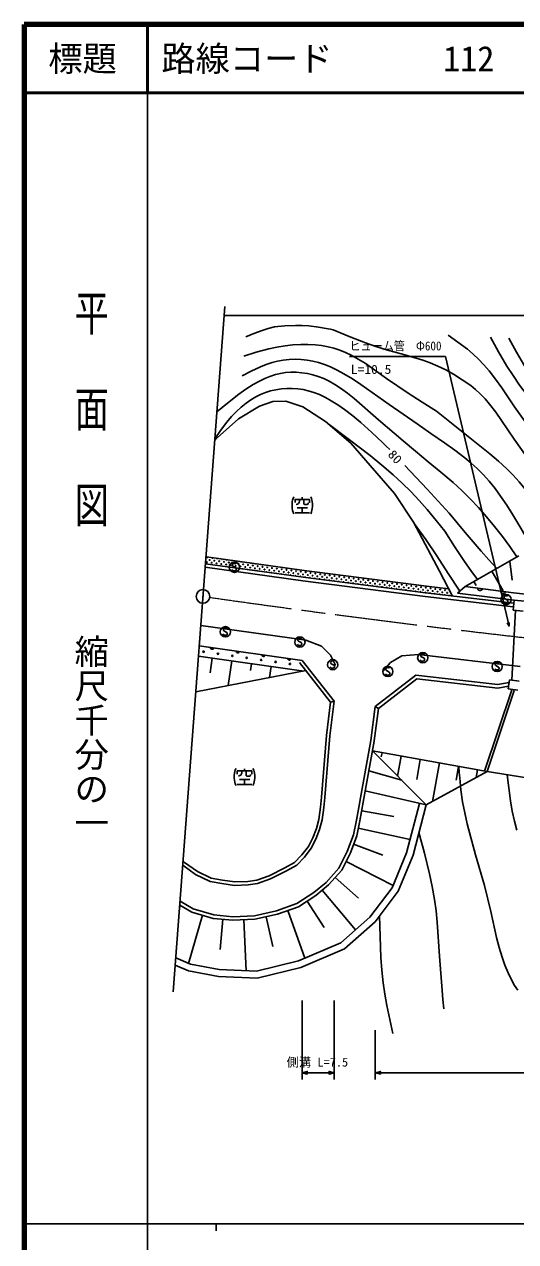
# Model space of a CAD drawing. Units: millimetres, scale not verified. Extents: x 40000 to 680000, y 20000 to 380000.
# Drawn here: x 40000 to 111730, y 202409 to 380000 of the extents above; entities that cross this region are included whole.
import ezdxf
from ezdxf.enums import TextEntityAlignment as Align

# ---------------------------------------------------------------- set-up
doc = ezdxf.new("R2010")
doc.units = ezdxf.units.MM
doc.header["$LTSCALE"] = 1000
doc.linetypes.add('CHAIN', pattern=[18.5, 12, -1.5, 3.5, -1.5])
for name, color, linetype, lineweight in [('M-BGD', 7, 'Continuous', 25), ('M-BMK', 2, 'CHAIN', 13), ('M-TTL', 2, 'Continuous', 140), ('M-TTL-BAND', 7, 'Continuous', 25), ('M-TTL-LINE', 7, 'Continuous', 50)]:
    doc.layers.add(name, color=color, linetype=linetype, lineweight=lineweight)
doc.layers.add('M-TTL-TXT', color=7, linetype='Continuous')
doc.styles.add('@ＭＳ ゴシック', font='')
doc.styles.add('ＭＳ ゴシック', font='')
doc.styles.get('@ＭＳ ゴシック').set_extended_font_data('@MS Gothic')
doc.styles.get('ＭＳ ゴシック').set_extended_font_data('MS Gothic')

# ---------------------------------------------------------------- blocks, each defined once
blk = doc.blocks.new('BUHIN34')
at = {"color": 7, "linetype": 'Continuous', "lineweight": 25}
blk.add_lwpolyline([(-180, -300), (-234, -235), (-271, -164), (-303, -67), (-300, 20), (-279, 103), (-223, 197), (-160, 255), (-84, 299), (17, 318), (97, 319), (180, 300)], dxfattribs=at)
blk = doc.blocks.new('BUHIN67')
at = {"color": 7, "linetype": 'Continuous', "lineweight": 25}
blk.add_lwpolyline([(-130, -213), (-169, -166), (-195, -115), (-217, -46), (-214, 16), (-198, 76), (-158, 142), (-112, 183), (-58, 214), (14, 227), (71, 227), (130, 213)], dxfattribs=at)
blk = doc.blocks.new('BUHIN82')
at = {"color": 7, "linetype": 'Continuous', "lineweight": 25}
for points in [[(0, 0), (-470, -614), (-126, -763)], [(-61, -141), (-159, -697), (-400, -593)], [(-91, -210), (-174, -660), (-363, -578)], [(-121, -280), (-188, -623), (-326, -564)], [(-151, -349), (-203, -586), (-289, -549)]]:
    blk.add_lwpolyline(points, close=True, dxfattribs=at)
for points in [[(-31, -71), (-144, -734), (-437, -608), (-31, -72)], [(-235, -542), (-182, -420), (-218, -549), (-252, -535), (-182, -420)]]:
    blk.add_lwpolyline(points, dxfattribs=at)
blk = doc.blocks.new('BUHIN83')
at = {"color": 7, "linetype": 'Continuous', "lineweight": 25}
for points in [[(0, 0), (470, 614), (126, 763)], [(61, 141), (159, 697), (400, 593)], [(91, 210), (174, 660), (363, 578)], [(121, 280), (188, 623), (326, 564)], [(151, 349), (203, 586), (289, 549)]]:
    blk.add_lwpolyline(points, close=True, dxfattribs=at)
for points in [[(31, 71), (144, 734), (437, 608), (31, 72)], [(235, 542), (182, 420), (218, 549), (252, 535), (182, 420)]]:
    blk.add_lwpolyline(points, dxfattribs=at)
blk = doc.blocks.new('BUHIN85')
at = {"color": 7, "linetype": 'Continuous', "lineweight": 25}
for radius in [995, 30]:
    blk.add_circle((0, 0), radius, dxfattribs=at)
blk = doc.blocks.new('BUHIN86')
at = {"color": 7, "linetype": 'Continuous', "lineweight": 25}
blk.add_lwpolyline([(351, -406), (409, -386), (456, -344), (501, -278), (547, -172), (562, -72), (543, 26), (486, 104), (409, 142), (356, 161), (275, 163), (216, 131), (-163, -150), (-243, -165), (-341, -155), (-420, -112), (-475, -60), (-516, 15), (-501, 135), (-433, 294), (-393, 358), (-333, 410), (-258, 443), (-158, 457)], dxfattribs=at)
blk.add_circle((0, 0), 746, dxfattribs=at)
blk = doc.blocks.new('BUHIN92')
at = {"color": 7, "linetype": 'Continuous', "lineweight": 25}
for p, q in [((-615, 1411), (-1450, -516)), ((-344, 149), (-1039, 450)), ((-46, 837), (-645, -546)), ((1080, -468), (791, -343))]:
    blk.add_line(p, q, dxfattribs=at)
for points in [[(1627, 644), (1456, 832), (1265, 997), (1063, 1133), (769, 1285), (418, 1437), (148, 1530), (-128, 1592), (-389, 1631), (-671, 1639)], [(768, 811), (1209, 621), (374, -1306), (-73, -1113)], [(952, 29), (712, 133), (561, 239), (462, 388), (445, 575), (455, 767)], [(644, -1627), (373, -1649), (155, -1604), (-106, -1548), (-411, -1440), (-762, -1288), (-1025, -1158), (-1238, -1009), (-1441, -855), (-1655, -632)], [(695, -546), (165, -317), (87, -291), (20, -311), (-27, -364), (-188, -736), (-196, -830), (-129, -884), (-12, -935)]]:
    blk.add_lwpolyline(points, dxfattribs=at)

msp = doc.modelspace()

# ---------------------------------------------------------------- linework, layer by layer
at = {"layer": 'M-BGD'}
for p, q in [((61740, 238849), (69260, 338833)), ((69161, 337520), (181037, 337520)), ((101470, 331533), (87457, 331533)), ((110766, 292224), (101470, 331533)), ((76302, 324983), (78159, 325009)), ((78159, 325009), (80652, 324177)), ((71285, 322472), (74321, 324291)), ((74321, 324291), (76302, 324983)), ((80652, 324177), (83968, 322080)), ((68171, 319662), (71285, 322472)), ((83968, 322080), (87667, 318907)), ((67785, 319225), (68171, 319662)), ((87667, 318907), (90500, 315629)), ((90500, 315629), (94028, 311535)), ((94028, 311535), (96802, 307369)), ((96802, 307369), (100609, 300206)), ((66575, 302305), (80859, 300336)), ((104340, 297971), (112174, 302448)), ((112174, 302448), (104340, 297971)), ((80661, 298829), (66399, 300795)), ((80732, 299344), (66438, 301315)), ((80859, 300336), (98704, 298049)), ((100609, 300206), (102494, 296596)), ((108257, 300210), (109893, 297347)), ((110869, 301702), (111221, 298893)), ((98519, 296541), (80661, 298829)), ((98582, 297057), (80727, 299345)), ((105646, 298717), (105973, 298145)), ((111446, 295542), (98582, 297057)), ((98704, 298049), (101934, 297669)), ((103252, 297023), (104340, 297971)), ((111521, 296006), (103252, 297023)), ((111407, 297041), (104340, 297971)), ((131412, 294935), (111407, 297041)), ((111385, 295026), (98519, 296541)), ((111521, 296006), (111362, 294559)), ((113007, 295843), (111521, 296006)), ((111148, 284342), (111717, 294520)), ((111362, 294559), (112848, 294395)), ((65760, 292298), (80463, 290250)), ((81083, 290170), (80463, 290250)), ((83367, 289303), (81083, 290170)), ((65423, 287814), (80796, 285656)), ((65535, 289312), (80549, 287204)), ((65535, 289312), (80549, 287204)), ((84713, 287984), (83367, 289303)), ((85424, 286504), (84713, 287984)), ((93472, 286917), (95092, 287850)), ((95092, 287850), (97550, 288048)), ((97550, 288048), (112391, 286306)), ((67414, 287534), (67112, 285384)), ((70286, 287131), (69782, 283539)), ((73159, 286728), (73022, 285755)), ((76032, 286324), (75803, 284696)), ((80156, 286895), (84711, 281121)), ((80549, 287204), (85233, 281266)), ((85012, 286582), (85424, 286504)), ((92381, 285697), (93472, 286917)), ((81089, 285712), (65033, 282626)), ((65033, 282626), (81089, 285712)), ((91225, 280468), (97149, 285062)), ((91691, 280172), (97300, 284521)), ((97149, 285062), (109120, 283677)), ((97300, 284521), (109135, 283152)), ((110643, 283039), (110833, 284387)), ((110833, 284387), (112218, 284191)), ((111169, 282933), (107197, 271053)), ((111529, 282813), (107575, 270986)), ((109120, 283677), (110760, 283967)), ((109135, 283152), (110698, 283428)), ((112028, 282843), (110643, 283039)), ((84711, 281121), (84105, 276264)), ((85233, 281266), (84603, 276213)), ((84711, 281121), (85233, 281266)), ((90593, 275515), (91225, 280468)), ((91089, 275452), (91691, 280172)), ((91225, 280468), (91691, 280172)), ((84105, 276264), (83384, 267248)), ((84603, 276213), (83882, 267208)), ((88969, 266601), (90593, 275515)), ((89461, 266512), (91085, 275425)), ((90827, 273995), (107575, 270986)), ((98678, 266137), (90827, 273995)), ((92223, 273744), (92118, 273162)), ((95014, 273243), (94490, 270329)), ((97805, 272741), (97282, 269827)), ((100597, 272240), (99589, 266634)), ((103388, 271738), (103025, 269720)), ((90304, 271083), (95101, 269717)), ((98678, 266137), (107575, 270986)), ((106179, 271236), (105978, 270115)), ((107579, 270997), (140183, 265756)), ((89780, 268170), (98678, 266137)), ((83384, 267248), (83217, 265819)), ((83880, 267190), (83714, 265758)), ((88969, 266597), (88506, 263906)), ((89461, 266512), (88995, 263801)), ((83217, 265819), (82997, 264020)), ((83714, 265758), (83489, 263924)), ((89257, 265257), (93928, 264418)), ((95793, 259127), (97694, 266328)), ((96743, 258809), (98678, 266137)), ((82997, 264020), (82639, 262698)), ((83489, 263924), (83115, 262544)), ((88506, 263906), (88043, 261762)), ((88995, 263801), (88524, 261621)), ((82122, 261329), (81474, 260060)), ((82580, 261127), (81898, 259791)), ((82639, 262698), (82122, 261329)), ((83115, 262544), (82580, 261127)), ((88043, 261762), (87137, 259328)), ((88524, 261621), (87595, 259127)), ((88760, 262711), (96309, 261081)), ((81474, 260060), (80536, 258845)), ((81898, 259791), (80915, 258518)), ((87137, 259328), (85915, 256912)), ((88060, 260374), (92353, 258775)), ((63383, 257745), (63176, 257940)), ((65257, 256421), (63383, 257745)), ((79465, 257729), (78043, 256942)), ((80536, 258845), (79465, 257729)), ((80915, 258518), (79774, 257329)), ((87595, 259127), (86332, 256628)), ((86964, 257877), (93861, 254391)), ((93716, 254035), (95793, 259127)), ((94593, 253537), (96743, 258809)), ((65002, 255988), (63129, 257312)), ((67134, 254964), (65002, 255988)), ((67291, 255443), (65257, 256421)), ((75764, 255787), (73920, 255153)), ((78043, 256942), (75764, 255787)), ((78269, 256496), (75959, 255326)), ((79774, 257329), (78269, 256496)), ((85915, 256912), (84046, 254813)), ((86332, 256628), (84396, 254453)), ((68833, 254649), (67134, 254964)), ((68924, 255140), (67291, 255443)), ((70688, 254382), (68833, 254649)), ((70716, 254883), (68924, 255140)), ((72690, 254441), (70688, 254382)), ((72641, 254939), (70716, 254883)), ((73920, 255153), (72641, 254939)), ((74043, 254667), (72690, 254441)), ((75959, 255326), (74043, 254667)), ((84046, 254813), (82282, 253327)), ((84396, 254453), (82579, 252924)), ((85364, 255541), (88768, 252509)), ((90463, 249728), (93716, 254035)), ((82282, 253327), (79783, 251719)), ((82579, 252924), (80006, 251267)), ((83488, 253688), (88365, 247896)), ((91199, 249043), (94593, 253537)), ((62808, 251455), (62671, 251222)), ((64461, 250482), (62693, 251522)), ((64661, 250944), (62735, 252078)), ((67559, 249574), (64461, 250482)), ((67653, 250068), (64661, 250944)), ((76797, 250651), (73602, 249940)), ((79783, 251719), (76797, 250651)), ((80006, 251267), (76936, 250170)), ((78471, 250718), (80961, 243753)), ((81292, 252095), (83775, 248239)), ((66010, 250028), (63954, 243010)), ((70442, 249306), (67559, 249574)), ((70455, 249807), (67653, 250068)), ((69001, 249440), (68593, 245051)), ((73668, 249442), (70442, 249306)), ((73602, 249940), (70455, 249807)), ((72055, 249374), (72369, 241917)), ((76936, 250170), (73668, 249442)), ((75302, 249806), (76266, 245475)), ((86182, 245990), (90463, 249728)), ((86721, 245133), (91199, 249043)), ((80029, 243354), (86182, 245990)), ((80347, 242402), (86721, 245133)), ((62113, 243804), (64267, 242876)), ((73895, 241847), (80029, 243354)), ((62034, 242749), (63974, 241913)), ((63974, 241913), (68351, 241102)), ((64267, 242876), (68466, 242098)), ((68466, 242098), (73895, 241847)), ((73994, 240841), (80347, 242402)), ((68351, 241102), (73994, 240841)), ((80549, 226047), (80549, 237587)), ((85233, 237587), (85233, 226047)), ((91225, 226047), (91225, 233254)), ((85233, 227047), (80549, 227047)), ((145203, 227047), (91225, 227047))]:
    msp.add_line(p, q, dxfattribs=at)
for points in [[(72334, 334418), (73511, 334912), (74707, 335349), (75604, 335618), (76519, 335867)], [(76519, 335867), (78047, 336008), (79573, 336088), (80558, 336080), (81549, 336011), (82944, 335832), (84337, 335592), (84702, 335524), (85067, 335455)], [(85068, 335455), (87430, 334469), (89813, 333540), (91333, 333009), (92873, 332535), (95530, 331800), (98162, 331008), (99267, 330608), (100349, 330153), (101514, 329584), (102673, 328973)], [(101868, 334646), (103310, 333641), (104709, 332591), (105532, 331903), (106314, 331171), (107105, 330336), (107854, 329459), (108797, 328242), (109702, 326974), (111574, 324211), (113487, 321498), (114717, 319862), (115992, 318267), (117261, 316782), (118583, 315328), (120527, 313302), (122507, 311304)], [(108040, 334349), (109217, 332236), (110448, 330147), (111350, 328747), (112303, 327379), (113602, 325641), (114950, 323938), (117237, 321161), (119567, 318425), (120833, 317024), (122149, 315658), (123596, 314266), (125076, 312906)], [(110721, 334220), (111846, 332193), (113021, 330202), (113788, 329012), (114608, 327849), (115424, 326806), (116288, 325799), (117319, 324697), (118402, 323626), (119787, 322356), (121221, 321122), (123094, 319592), (124997, 318115), (126575, 316962), (128190, 315856), (128783, 315465), (129376, 315075)], [(72034, 331603), (73852, 332152), (75694, 332646), (76875, 332902), (78089, 333103), (79216, 333231), (80348, 333298), (81398, 333302), (82441, 333246), (83393, 333137), (84339, 332967), (85198, 332754), (86037, 332485), (86899, 332138), (87737, 331736), (88745, 331175), (89739, 330552), (92867, 328353), (96018, 326211), (98085, 324888), (100168, 323584)], [(71822, 328716), (73125, 329409), (74460, 330050), (75300, 330391), (76161, 330676), (76969, 330876), (77794, 331018), (78651, 331105), (79524, 331131), (80397, 331098), (81273, 331004), (82128, 330852), (82965, 330643), (83837, 330359), (84697, 330015), (85671, 329555), (86622, 329038), (87887, 328264), (89126, 327437), (93246, 324551), (97341, 321714), (99338, 320327), (101345, 318929)], [(68103, 323447), (69680, 324756), (71311, 326031), (72328, 326758), (73384, 327438), (74228, 327916), (75097, 328338), (75858, 328646), (76647, 328900), (77377, 329072), (78132, 329188), (78918, 329246), (79709, 329243), (80519, 329179), (81331, 329055), (82130, 328872), (82918, 328630), (83715, 328318), (84485, 327951), (85334, 327474), (86164, 326939), (87179, 326199), (88164, 325406), (91726, 322284), (95286, 319245), (97125, 317708), (98973, 316175)], [(102674, 328973), (103940, 328154), (105164, 327290), (105884, 326713), (106564, 326091), (107269, 325352), (107933, 324569), (108819, 323404), (109668, 322188), (111507, 319467), (113386, 316796), (114935, 314697), (116541, 312622), (118277, 310463), (120041, 308310)], [(67809, 319551), (68658, 320765), (69564, 321957), (70256, 322766), (70992, 323536), (71668, 324161), (72389, 324744), (73064, 325217), (73779, 325644), (74473, 325988), (75194, 326278), (75947, 326517), (76728, 326700), (77521, 326824), (78329, 326889), (79118, 326893), (79909, 326836), (80689, 326718), (81456, 326541), (82274, 326287), (83075, 325975), (83950, 325566), (84813, 325095), (85792, 324485), (86751, 323816), (87954, 322890), (89115, 321919), (90735, 320465), (92300, 318981), (92820, 318478), (93338, 317974)], [(100167, 323583), (104058, 320472), (107960, 317336), (109208, 316270), (110420, 315155), (111349, 314222), (112235, 313246), (113295, 311969), (114317, 310644), (115771, 308658), (117203, 306652)], [(84490, 321633), (87495, 319384), (90469, 317083), (92170, 315698), (93833, 314268), (95137, 313072), (96407, 311827), (97626, 310535), (98802, 309202), (100113, 307640), (101403, 306058)], [(101345, 318929), (102854, 317874), (104333, 316765), (105246, 316005), (106129, 315192), (107013, 314292), (107862, 313342), (108724, 312283), (109537, 311189), (110452, 309839), (111320, 308450), (112467, 306505), (113600, 304545)], [(98972, 316176), (100806, 314692), (102608, 313157), (103873, 311990), (105098, 310780), (106315, 309491), (107495, 308154), (108662, 306740), (109786, 305282), (110862, 303804), (111923, 302303)], [(95565, 315664), (98814, 312181), (102044, 308663)], [(102044, 308663), (104347, 305888), (106696, 303152), (107830, 301887), (108981, 300623)], [(96904, 307178), (98591, 304844), (100228, 302477), (101870, 299873), (103561, 297306)], [(101404, 306059), (102799, 303826), (104249, 301620), (105184, 300299), (106163, 299012)], [(110790, 292743), (110766, 292224), (110512, 292678)], [(112026, 239082), (111567, 239797), (111076, 240687), (110636, 241610), (110169, 242736), (109755, 243892), (109311, 245331), (108932, 246759), (108081, 250575), (107173, 254372), (105885, 258856), (104648, 263381), (104289, 264975), (103989, 266578), (103745, 268307), (103559, 270054), (103485, 270860), (103413, 271675)], [(111878, 262423), (111538, 263730), (111227, 265214), (110972, 266720), (110713, 268599), (110483, 270501)], [(97615, 262113), (98408, 259095), (99141, 256069), (99536, 254203), (99873, 252318), (100105, 250680), (100278, 249024), (100598, 244045), (100979, 239070), (101116, 237718), (101260, 236367)], [(91871, 249933), (91938, 246905), (92064, 243875), (92198, 242023), (92392, 240168), (92627, 238520), (92922, 236879), (93353, 234824), (93821, 232764)]]:
    msp.add_lwpolyline(points, dxfattribs=at)
for centre, radius in [((66652, 301547), 49.8), ((67048, 301853), 49.8), ((67354, 301458), 49.8), ((67749, 301763), 49.8), ((68055, 301368), 49.8), ((68451, 301674), 49.8), ((68756, 301278), 49.8), ((69152, 301584), 49.8), ((69458, 301188), 49.8), ((69853, 301494), 49.8), ((70159, 301098), 49.8), ((70555, 301404), 49.8), ((70861, 301008), 49.8), ((71256, 301314), 49.8), ((71562, 300918), 49.8), ((71958, 301224), 49.8), ((72263, 300829), 49.8), ((72659, 301134), 49.8), ((72965, 300739), 49.8), ((73360, 301044), 49.8), ((73666, 300649), 49.8), ((74062, 300955), 49.8), ((74367, 300559), 49.8), ((74763, 300865), 49.8), ((75069, 300469), 49.8), ((75464, 300775), 49.8), ((75770, 300379), 49.8), ((76166, 300685), 49.8), ((76472, 300289), 49.8), ((76867, 300595), 49.8), ((77173, 300200), 49.8), ((77569, 300505), 49.8), ((77874, 300110), 49.8), ((78270, 300415), 49.8), ((78971, 300326), 49.8), ((79673, 300236), 49.8), ((80374, 300146), 49.8), ((78576, 300020), 49.8), ((79277, 299930), 49.8), ((79978, 299840), 49.8), ((80680, 299750), 49.8), ((81075, 300056), 49.8), ((81381, 299660), 49.8), ((81777, 299966), 49.8), ((82083, 299571), 49.8), ((82478, 299876), 49.8), ((82784, 299481), 49.8), ((83180, 299786), 49.8), ((83485, 299391), 49.8), ((83881, 299697), 49.8), ((84187, 299301), 49.8), ((84582, 299607), 49.8), ((84888, 299211), 49.8), ((85284, 299517), 49.8), ((85589, 299121), 49.8), ((85985, 299427), 49.8), ((86291, 299031), 49.8), ((86686, 299337), 49.8), ((86992, 298942), 49.8), ((87388, 299247), 49.8), ((87694, 298852), 49.8), ((88089, 299157), 49.8), ((88395, 298762), 49.8), ((88791, 299068), 49.8), ((89096, 298672), 49.8), ((89492, 298978), 49.8), ((89798, 298582), 49.8), ((90193, 298888), 49.8), ((90499, 298492), 49.8), ((90895, 298798), 49.8), ((91200, 298402), 49.8), ((91596, 298708), 49.8), ((91902, 298313), 49.8), ((92297, 298618), 49.8), ((92999, 298528), 49.8), ((93700, 298439), 49.8), ((94402, 298349), 49.8), ((92603, 298223), 49.8), ((93305, 298133), 49.8), ((94006, 298043), 49.8), ((94707, 297953), 49.8), ((95103, 298259), 49.8), ((95409, 297863), 49.8), ((95804, 298169), 49.8), ((96110, 297773), 49.8), ((96506, 298079), 49.8), ((96811, 297683), 49.8), ((97207, 297989), 49.8), ((97513, 297594), 49.8), ((97908, 297899), 49.8), ((98214, 297504), 49.8), ((98610, 297810), 49.8), ((98916, 297414), 49.8), ((99311, 297720), 49.8), ((99617, 297324), 49.8), ((100012, 297630), 49.8), ((100318, 297234), 49.8), ((100714, 297540), 49.8), ((101020, 297144), 49.8), ((101415, 297450), 49.8), ((101721, 297054), 49.8), ((66174, 288465), 99.5), ((68274, 288170), 99.5), ((70375, 287875), 99.5), ((72476, 287580), 99.5), ((74577, 287285), 99.5), ((76677, 286991), 99.5), ((78778, 286696), 99.5)]:
    msp.add_circle(centre, radius, dxfattribs=at)
for centre, start, end in [((66742, 302249), 130.58817, 33.71142), ((67444, 302159), 140.3345, 23.96509), ((68145, 302069), 149.1368, 15.16279), ((68846, 301979), 157.39414, 6.90545), ((69548, 301889), 165.34687, 358.95272), ((70249, 301800), 173.16902, 351.13057), ((70950, 301710), 181.01037, 343.28922), ((71166, 300613), 77.25208, 87.0471), ((71652, 301620), 189.02411, 335.27548), ((71868, 300523), 51.47242, 112.82676), ((72353, 301530), 197.39644, 326.90315), ((72569, 300433), 38.51557, 125.78361), ((73055, 301440), 206.39657, 317.90302), ((73270, 300343), 28.12719, 136.17199), ((73756, 301350), 216.49671, 307.80288), ((73972, 300253), 18.96872, 145.33046), ((74457, 301260), 228.79101, 295.50858), ((74673, 300163), 10.50329, 153.79589), ((75159, 301171), 248.4346, 275.86499), ((75375, 300074), 2.43716, 161.86202), ((76076, 299984), 354.57366, 169.72552), ((76777, 299894), 346.75594, 177.54324), ((77479, 299804), 338.83537, 185.46381), ((78180, 299714), 330.64445, 193.65473), ((78881, 299624), 321.959, 202.34018), ((79583, 299534), 312.41953, 211.87965), ((80284, 299445), 301.3024, 222.99678), ((80986, 299355), 293.08295, 232.31548), ((81687, 299265), 293.08855, 232.30989), ((82388, 299175), 293.09414, 232.3043), ((83090, 299085), 293.09973, 232.29871), ((83791, 298995), 293.10532, 232.29312), ((84492, 298905), 293.11091, 232.28753), ((85194, 298815), 293.11649, 232.28194), ((85895, 298726), 293.12208, 232.27636), ((86597, 298636), 293.12767, 232.27077), ((87298, 298546), 293.13325, 232.26519), ((87999, 298456), 293.13883, 232.2596), ((88701, 298366), 293.14442, 232.25402), ((89402, 298276), 293.15, 232.24844), ((90103, 298186), 293.15558, 232.24286), ((90805, 298097), 293.16116, 232.23728), ((91506, 298007), 293.16674, 232.2317), ((92208, 297917), 293.17232, 232.22612), ((92909, 297827), 293.17789, 232.22054), ((93610, 297737), 293.18347, 232.21497), ((94312, 297647), 293.18905, 232.20939), ((95013, 297557), 293.19462, 232.20382), ((95714, 297468), 293.20019, 232.19824), ((96416, 297378), 293.20577, 232.19267), ((97117, 297288), 293.21134, 232.1871), ((97819, 297198), 293.21691, 232.18153), ((98520, 297108), 293.22248, 232.17596), ((99221, 297018), 306.37666, 220.19143), ((99923, 296928), 317.47204, 209.09605), ((100624, 296839), 327.17986, 199.38823), ((101325, 296749), 336.13358, 190.43451), ((102027, 296659), 344.67106, 181.89702), ((102117, 297360), 140.3992, 274.73379)]:
    msp.add_arc(centre, 49.8, start, end, dxfattribs=at)
at = {"layer": 'M-BMK'}
msp.add_arc((292833, 1880183), 1599790, 261.88727, 265.39667, dxfattribs=at)
at = {"layer": 'M-TTL'}
for p, q in [((40000, 380000), (40000, 20000)), ((680000, 380000), (40000, 380000))]:
    msp.add_line(p, q, dxfattribs=at)
at = {"layer": 'M-TTL-BAND'}
for p, q in [((58000, 370000), (58000, 20000)), ((40000, 205000), (579000, 205000)), ((68000, 205000), (68000, 204000))]:
    msp.add_line(p, q, dxfattribs=at)
at = {"layer": 'M-TTL-LINE'}
for p, q in [((58000, 380000), (58000, 370000)), ((40000, 370000), (680000, 370000))]:
    msp.add_line(p, q, dxfattribs=at)

# ---------------------------------------------------------------- block references
at = {"layer": 'M-BGD', "rotation": 113.42058}
for name, p in [('BUHIN92', (80567, 309840)), ('BUHIN86', (70664, 300796)), ('BUHIN85', (66079, 296544)), ('BUHIN34', (106518, 297686)), ('BUHIN86', (110325, 296077)), ('BUHIN34', (109914, 297242)), ('BUHIN86', (69348, 291388)), ('BUHIN86', (80230, 289888)), ('BUHIN67', (67412, 289049)), ('BUHIN67', (71165, 288522)), ('BUHIN67', (74919, 287995)), ('BUHIN86', (98167, 287603)), ('BUHIN67', (78672, 287468)), ('BUHIN86', (85012, 286582)), ('BUHIN86', (93073, 285581)), ('BUHIN86', (109035, 286324)), ('BUHIN92', (72143, 270217)), ('BUHIN82', (80549, 227047)), ('BUHIN83', (85233, 227047)), ('BUHIN82', (91225, 227047))]:
    msp.add_blockref(name, p, dxfattribs=at)

# ---------------------------------------------------------------- texts
at = {"layer": 'M-BGD', "style": 'ＭＳ ゴシック'}
for s, width, p in [('ヒューム管\u3000Φ600', 0.9, (87457, 332033)), ('L=10.5', 1.1, (87658, 328611))]:
    msp.add_text(s, height=1320, dxfattribs=dict(at, width=width)).set_placement(p, align=Align.BOTTOM_LEFT)
at = {"layer": 'M-BGD', "style": 'ＭＳ ゴシック', "width": 1.1}
msp.add_text('80', height=1320, rotation=313.2, dxfattribs=at).set_placement((92680, 316895), align=Align.BOTTOM_LEFT)
at = {"layer": 'M-BGD', "style": 'ＭＳ ゴシック'}
msp.add_text('側溝 L=7.5', height=1320, dxfattribs=at).set_placement((78287, 227547), align=Align.BOTTOM_LEFT)
at = {"layer": 'M-TTL-BAND', "style": '@ＭＳ ゴシック', "width": 1.4}
msp.add_text('平  面  図', height=3666, rotation=270, dxfattribs=at).set_placement((49777, 306475), align=Align.MIDDLE_RIGHT)
at = {"layer": 'M-TTL-BAND', "style": '@ＭＳ ゴシック'}
msp.add_text('縮尺千分の一', height=3666, rotation=270, dxfattribs=at).set_placement((49777, 261030), align=Align.MIDDLE_RIGHT)
at = {"layer": 'M-TTL-TXT', "style": 'ＭＳ ゴシック'}
msp.add_text('標題', height=3666, dxfattribs=at).set_placement((48500, 375000), align=Align.MIDDLE_CENTER)
for s, p in [('路線コード', (60000, 375000)), ('112', (101142, 375000))]:
    msp.add_text(s, height=3666, dxfattribs=at).set_placement(p, align=Align.MIDDLE_LEFT)

doc.saveas('drawing.dxf')
